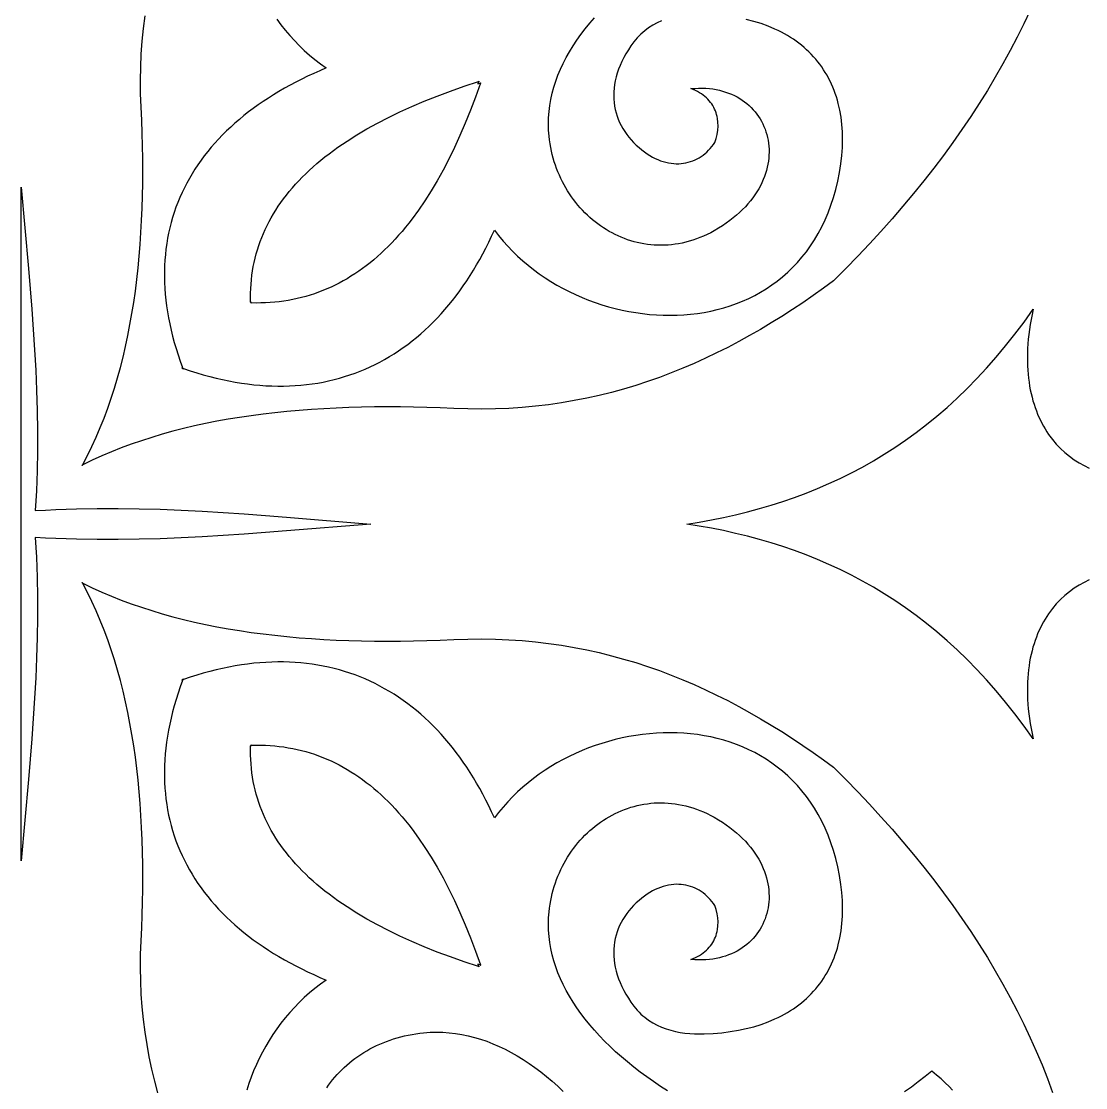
# Model space of a CAD drawing. Extents: x -375 to 375, y -1025 to 1025.
# Drawn here: x -275 to -217.3, y -782.4 to -724.5 of the extents above; entities that cross this region are included whole.
import ezdxf

# ---------------------------------------------------------------- set-up
doc = ezdxf.new("R2010")
doc.units = 0
doc.layers.add('LAYER_1', color=18, linetype='CONTINUOUS')

msp = doc.modelspace()

# ---------------------------------------------------------------- linework, layer by layer
at = {"layer": 'LAYER_1'}
for points in [[(-220.275, -723.951), (-220.621, -724.683), (-220.983, -725.412), (-221.362, -726.138), (-221.758, -726.859), (-222.17, -727.578), (-222.598, -728.293), (-223.043, -729.005), (-223.504, -729.713), (-223.981, -730.419), (-224.474, -731.12), (-224.984, -731.819), (-225.509, -732.514), (-226.05, -733.206), (-226.607, -733.895), (-227.179, -734.581), (-227.767, -735.263), (-228.371, -735.943), (-228.99, -736.619), (-229.624, -737.292), (-230.274, -737.962), (-230.938, -738.629), (-231.492, -739.032), (-232.05, -739.426), (-232.613, -739.812), (-233.179, -740.189), (-233.751, -740.556), (-234.327, -740.914), (-234.908, -741.261), (-235.494, -741.597), (-236.085, -741.923), (-236.682, -742.237), (-237.285, -742.54), (-237.893, -742.831), (-238.508, -743.109), (-239.128, -743.374), (-239.755, -743.626), (-240.388, -743.865), (-241.028, -744.09), (-241.675, -744.301), (-242.329, -744.497), (-242.99, -744.678), (-243.658, -744.844), (-244.334, -744.994), (-245.017, -745.128), (-245.708, -745.246), (-246.408, -745.347), (-247.115, -745.431), (-247.831, -745.497), (-248.556, -745.545), (-249.289, -745.576), (-250.031, -745.587), (-250.782, -745.58), (-251.543, -745.553), (-252.274, -745.523), (-252.999, -745.499), (-253.72, -745.481), (-254.434, -745.471), (-255.143, -745.468), (-255.846, -745.472), (-256.543, -745.483), (-257.234, -745.502), (-257.919, -745.529), (-258.597, -745.563), (-259.269, -745.606), (-259.935, -745.656), (-260.593, -745.715), (-261.245, -745.782), (-261.89, -745.858), (-262.527, -745.943), (-263.158, -746.036), (-263.781, -746.139), (-264.396, -746.25), (-265.004, -746.372), (-265.605, -746.502), (-266.197, -746.642), (-266.781, -746.792), (-267.357, -746.952), (-267.925, -747.122), (-268.485, -747.302), (-269.036, -747.493), (-269.579, -747.694), (-270.112, -747.906), (-270.637, -748.128), (-271.153, -748.362), (-271.66, -748.607), (-271.704, -748.651), (-271.697, -748.637), (-271.713, -748.643), (-271.667, -748.6), (-271.413, -748.111), (-271.171, -747.614), (-270.94, -747.108), (-270.72, -746.593), (-270.511, -746.07), (-270.314, -745.539), (-270.127, -744.999), (-269.951, -744.451), (-269.785, -743.896), (-269.629, -743.332), (-269.484, -742.761), (-269.349, -742.182), (-269.223, -741.596), (-269.107, -741.002), (-269.001, -740.402), (-268.904, -739.794), (-268.816, -739.179), (-268.737, -738.557), (-268.668, -737.929), (-268.607, -737.294), (-268.554, -736.652), (-268.51, -736.004), (-268.475, -735.35), (-268.447, -734.69), (-268.427, -734.024), (-268.416, -733.352), (-268.411, -732.674), (-268.415, -731.99), (-268.426, -731.301), (-268.443, -730.607), (-268.468, -729.907), (-268.5, -729.202), (-268.528, -728.469), (-268.535, -727.745), (-268.523, -727.029), (-268.492, -726.322), (-268.442, -725.623), (-268.373, -724.933), (-268.286, -724.251)], [(-240.274, -724.52), (-240.514, -724.628), (-240.747, -724.753), (-240.973, -724.895), (-241.189, -725.056), (-241.294, -725.144), (-241.396, -725.237), (-241.496, -725.334), (-241.592, -725.437), (-241.686, -725.546), (-241.777, -725.659), (-241.932, -725.875), (-242.075, -726.09), (-242.206, -726.305), (-242.324, -726.518), (-242.43, -726.73), (-242.525, -726.941), (-242.607, -727.151), (-242.678, -727.359), (-242.737, -727.566), (-242.786, -727.771), (-242.823, -727.973), (-242.849, -728.174), (-242.864, -728.373), (-242.869, -728.569), (-242.863, -728.762), (-242.847, -728.953), (-242.821, -729.141), (-242.786, -729.326), (-242.74, -729.508), (-242.685, -729.687), (-242.62, -729.862), (-242.547, -730.034), (-242.464, -730.202), (-242.372, -730.367), (-242.272, -730.527), (-242.163, -730.683), (-242.046, -730.835), (-241.92, -730.983), (-241.787, -731.126), (-241.645, -731.264), (-241.496, -731.397), (-241.34, -731.526), (-241.194, -731.636), (-241.049, -731.738), (-240.903, -731.829), (-240.758, -731.912), (-240.613, -731.986), (-240.468, -732.051), (-240.323, -732.108), (-240.18, -732.156), (-240.037, -732.195), (-239.896, -732.226), (-239.755, -732.25), (-239.616, -732.265), (-239.479, -732.272), (-239.343, -732.272), (-239.209, -732.264), (-239.078, -732.249), (-238.948, -732.227), (-238.821, -732.197), (-238.697, -732.161), (-238.575, -732.118), (-238.456, -732.068), (-238.34, -732.012), (-238.228, -731.949), (-238.118, -731.88), (-238.013, -731.805), (-237.911, -731.724), (-237.812, -731.637), (-237.718, -731.544), (-237.629, -731.446), (-237.543, -731.343), (-237.462, -731.234), (-237.386, -731.121), (-237.312, -730.901), (-237.258, -730.68), (-237.224, -730.46), (-237.209, -730.241), (-237.214, -730.024), (-237.24, -729.813), (-237.26, -729.708), (-237.286, -729.606), (-237.317, -729.505), (-237.353, -729.406), (-237.395, -729.309), (-237.442, -729.214), (-237.494, -729.121), (-237.552, -729.031), (-237.615, -728.944), (-237.684, -728.859), (-237.758, -728.777), (-237.838, -728.699), (-237.923, -728.623), (-238.014, -728.551), (-238.111, -728.483), (-238.213, -728.418), (-238.321, -728.357), (-238.435, -728.3), (-238.555, -728.248), (-238.681, -728.2), (-238.472, -728.183), (-238.268, -728.174), (-238.068, -728.173), (-237.872, -728.18), (-237.681, -728.196), (-237.495, -728.218), (-237.313, -728.248), (-237.136, -728.286), (-236.963, -728.33), (-236.796, -728.382), (-236.634, -728.439), (-236.476, -728.504), (-236.324, -728.574), (-236.177, -728.651), (-236.035, -728.733), (-235.899, -728.821), (-235.768, -728.915), (-235.643, -729.014), (-235.524, -729.118), (-235.41, -729.227), (-235.302, -729.34), (-235.2, -729.458), (-235.104, -729.581), (-235.015, -729.707), (-234.931, -729.838), (-234.854, -729.972), (-234.783, -730.109), (-234.718, -730.25), (-234.66, -730.394), (-234.609, -730.541), (-234.564, -730.691), (-234.526, -730.844), (-234.495, -730.998), (-234.471, -731.155), (-234.454, -731.314), (-234.445, -731.475), (-234.442, -731.637), (-234.447, -731.801), (-234.459, -731.966), (-234.478, -732.132), (-234.505, -732.298), (-234.54, -732.466), (-234.583, -732.633), (-234.633, -732.801), (-234.691, -732.969), (-234.758, -733.137), (-234.832, -733.305), (-234.915, -733.472), (-235.005, -733.638), (-235.104, -733.803), (-235.212, -733.967), (-235.328, -734.13), (-235.453, -734.291), (-235.586, -734.451), (-235.728, -734.609), (-235.879, -734.764), (-236.039, -734.918), (-236.208, -735.068), (-236.386, -735.217), (-236.573, -735.362), (-236.77, -735.504), (-236.976, -735.643), (-237.191, -735.778), (-237.416, -735.91), (-237.609, -736.014), (-237.802, -736.111), (-237.996, -736.199), (-238.189, -736.28), (-238.383, -736.354), (-238.577, -736.42), (-238.77, -736.478), (-238.963, -736.53), (-239.156, -736.575), (-239.348, -736.612), (-239.54, -736.643), (-239.732, -736.666), (-239.922, -736.683), (-240.112, -736.694), (-240.3, -736.697), (-240.488, -736.695), (-240.675, -736.686), (-240.86, -736.67), (-241.044, -736.649), (-241.227, -736.621), (-241.408, -736.588), (-241.587, -736.548), (-241.765, -736.503), (-241.941, -736.452), (-242.115, -736.395), (-242.287, -736.333), (-242.457, -736.265), (-242.624, -736.192), (-242.79, -736.114), (-242.953, -736.031), (-243.113, -735.942), (-243.271, -735.849), (-243.426, -735.75), (-243.579, -735.647), (-243.728, -735.539), (-243.875, -735.427), (-244.018, -735.31), (-244.159, -735.188), (-244.296, -735.062), (-244.429, -734.932), (-244.56, -734.798), (-244.686, -734.66), (-244.809, -734.518), (-244.929, -734.372), (-245.044, -734.222), (-245.155, -734.069), (-245.263, -733.912), (-245.366, -733.751), (-245.465, -733.587), (-245.56, -733.42), (-245.65, -733.249), (-245.735, -733.075), (-245.816, -732.899), (-245.893, -732.719), (-245.964, -732.537), (-246.031, -732.351), (-246.092, -732.163), (-246.148, -731.973), (-246.2, -731.78), (-246.245, -731.585), (-246.286, -731.387), (-246.321, -731.187), (-246.35, -730.985), (-246.374, -730.781), (-246.401, -730.446), (-246.41, -730.111), (-246.403, -729.778), (-246.378, -729.445), (-246.337, -729.113), (-246.28, -728.782), (-246.207, -728.453), (-246.118, -728.125), (-246.013, -727.798), (-245.893, -727.474), (-245.758, -727.151), (-245.609, -726.83), (-245.445, -726.512), (-245.266, -726.196), (-245.074, -725.882), (-244.868, -725.571), (-244.649, -725.262), (-244.417, -724.957), (-244.172, -724.654), (-243.914, -724.355)], [(-261.14, -724.431), (-260.918, -724.733), (-260.685, -725.028), (-260.442, -725.315), (-260.188, -725.594), (-259.925, -725.865), (-259.652, -726.127), (-259.369, -726.38), (-259.076, -726.623), (-258.774, -726.857), (-258.462, -727.079), (-258.804, -727.224), (-259.14, -727.373), (-259.47, -727.526), (-259.793, -727.683), (-260.11, -727.844), (-260.421, -728.009), (-260.726, -728.178), (-261.024, -728.35), (-261.315, -728.527), (-261.601, -728.707), (-261.879, -728.891), (-262.152, -729.079), (-262.417, -729.27), (-262.676, -729.465), (-262.928, -729.664), (-263.174, -729.866), (-263.413, -730.073), (-263.645, -730.282), (-263.87, -730.495), (-264.088, -730.712), (-264.3, -730.932), (-264.504, -731.156), (-264.702, -731.383), (-264.892, -731.614), (-265.075, -731.848), (-265.252, -732.085), (-265.421, -732.326), (-265.582, -732.57), (-265.737, -732.817), (-265.884, -733.068), (-266.024, -733.322), (-266.157, -733.579), (-266.282, -733.839), (-266.399, -734.102), (-266.509, -734.369), (-266.612, -734.638), (-266.707, -734.911), (-266.794, -735.187), (-266.874, -735.465), (-266.946, -735.747), (-267.01, -736.032), (-267.067, -736.319), (-267.116, -736.61), (-267.156, -736.903), (-267.189, -737.199), (-267.214, -737.498), (-267.231, -737.8), (-267.24, -738.105), (-267.241, -738.412), (-267.233, -738.722), (-267.218, -739.035), (-267.194, -739.35), (-267.162, -739.668), (-267.122, -739.989), (-267.073, -740.312), (-267.016, -740.638), (-266.951, -740.966), (-266.877, -741.297), (-266.795, -741.63), (-266.704, -741.966), (-266.605, -742.304), (-266.497, -742.644), (-266.38, -742.987), (-266.255, -743.332), (-266.287, -743.363), (-266.272, -743.363), (-266.263, -743.364), (-266.255, -743.359), (-266.252, -743.367), (-266.242, -743.37), (-266.248, -743.378), (-266.248, -743.382), (-266.244, -743.382), (-266.236, -743.376), (-266.233, -743.385), (-266.224, -743.389), (-266.23, -743.396), (-266.229, -743.405), (-266.229, -743.42), (-266.197, -743.388), (-265.839, -743.509), (-265.483, -743.622), (-265.13, -743.726), (-264.78, -743.822), (-264.432, -743.909), (-264.086, -743.989), (-263.743, -744.06), (-263.403, -744.123), (-263.065, -744.178), (-262.73, -744.224), (-262.397, -744.263), (-262.067, -744.294), (-261.74, -744.317), (-261.416, -744.332), (-261.094, -744.339), (-260.776, -744.338), (-260.46, -744.33), (-260.147, -744.313), (-259.837, -744.289), (-259.53, -744.258), (-259.225, -744.218), (-258.924, -744.171), (-258.626, -744.117), (-258.331, -744.055), (-258.039, -743.985), (-257.75, -743.909), (-257.464, -743.824), (-257.181, -743.733), (-256.901, -743.634), (-256.625, -743.528), (-256.352, -743.414), (-256.082, -743.294), (-255.816, -743.166), (-255.552, -743.031), (-255.293, -742.889), (-255.036, -742.74), (-254.783, -742.584), (-254.533, -742.421), (-254.287, -742.251), (-254.044, -742.074), (-253.805, -741.891), (-253.57, -741.701), (-253.338, -741.503), (-253.109, -741.3), (-252.884, -741.089), (-252.663, -740.872), (-252.446, -740.648), (-252.232, -740.418), (-252.022, -740.181), (-251.816, -739.938), (-251.614, -739.688), (-251.415, -739.432), (-251.22, -739.17), (-251.03, -738.901), (-250.843, -738.626), (-250.66, -738.345), (-250.481, -738.057), (-250.306, -737.764), (-250.135, -737.464), (-249.968, -737.158), (-249.805, -736.846), (-249.647, -736.528), (-249.492, -736.205), (-249.342, -735.875), (-249.111, -736.175), (-248.869, -736.467), (-248.617, -736.749), (-248.354, -737.022), (-248.082, -737.285), (-247.801, -737.539), (-247.512, -737.784), (-247.214, -738.018), (-246.908, -738.243), (-246.595, -738.457), (-246.275, -738.662), (-245.948, -738.856), (-245.615, -739.04), (-245.276, -739.214), (-244.933, -739.377), (-244.584, -739.529), (-244.231, -739.671), (-243.874, -739.802), (-243.513, -739.922), (-243.149, -740.031), (-242.783, -740.129), (-242.414, -740.215), (-242.043, -740.29), (-241.671, -740.354), (-241.298, -740.406), (-240.925, -740.447), (-240.551, -740.475), (-240.178, -740.492), (-239.805, -740.497), (-239.433, -740.489), (-239.064, -740.47), (-238.696, -740.438), (-238.33, -740.394), (-237.968, -740.337), (-237.608, -740.267), (-237.253, -740.185), (-236.901, -740.09), (-236.554, -739.982), (-236.213, -739.86), (-235.876, -739.726), (-235.546, -739.578), (-235.221, -739.417), (-234.904, -739.243), (-234.594, -739.055), (-234.291, -738.853), (-233.996, -738.637), (-233.71, -738.407), (-233.432, -738.164), (-233.164, -737.906), (-232.906, -737.634), (-232.657, -737.347), (-232.42, -737.047), (-232.193, -736.731), (-231.978, -736.401), (-231.774, -736.056), (-231.583, -735.697), (-231.405, -735.322), (-231.24, -734.932), (-231.088, -734.527), (-230.951, -734.107), (-230.827, -733.671), (-230.719, -733.22), (-230.626, -732.753), (-230.549, -732.27), (-230.496, -731.825), (-230.464, -731.39), (-230.452, -730.965), (-230.46, -730.55), (-230.487, -730.145), (-230.534, -729.752), (-230.6, -729.369), (-230.685, -728.998), (-230.735, -728.817), (-230.789, -728.638), (-230.848, -728.463), (-230.911, -728.291), (-230.98, -728.121), (-231.053, -727.955), (-231.13, -727.792), (-231.212, -727.632), (-231.299, -727.475), (-231.39, -727.321), (-231.485, -727.17), (-231.585, -727.023), (-231.69, -726.879), (-231.799, -726.738), (-231.912, -726.601), (-232.03, -726.467), (-232.152, -726.337), (-232.278, -726.21), (-232.408, -726.086), (-232.543, -725.966), (-232.682, -725.849), (-232.826, -725.736), (-232.973, -725.627), (-233.125, -725.521), (-233.281, -725.419), (-233.441, -725.321), (-233.605, -725.226), (-233.773, -725.136), (-233.945, -725.049), (-234.122, -724.965), (-234.486, -724.811), (-234.867, -724.672), (-235.263, -724.549), (-235.675, -724.442)], [(-217.074, -754.859), (-217.353, -754.992), (-217.626, -755.142), (-217.891, -755.31), (-218.148, -755.495), (-218.396, -755.698), (-218.633, -755.919), (-218.86, -756.157), (-219.075, -756.414), (-219.277, -756.687), (-219.373, -756.831), (-219.466, -756.979), (-219.555, -757.131), (-219.64, -757.288), (-219.722, -757.449), (-219.8, -757.615), (-219.874, -757.785), (-219.943, -757.959), (-220.009, -758.138), (-220.07, -758.321), (-220.127, -758.509), (-220.179, -758.701), (-220.227, -758.897), (-220.27, -759.098), (-220.308, -759.304), (-220.341, -759.513), (-220.369, -759.728), (-220.392, -759.946), (-220.41, -760.169), (-220.422, -760.397), (-220.429, -760.629), (-220.431, -760.865), (-220.427, -761.105), (-220.417, -761.351), (-220.401, -761.6), (-220.379, -761.854), (-220.351, -762.112), (-220.317, -762.375), (-220.276, -762.642), (-220.23, -762.914), (-220.176, -763.19), (-220.116, -763.47), (-220.606, -762.783), (-221.104, -762.12), (-221.609, -761.483), (-222.121, -760.869), (-222.64, -760.28), (-223.166, -759.714), (-223.699, -759.171), (-224.238, -758.651), (-224.785, -758.153), (-225.337, -757.676), (-225.897, -757.221), (-226.462, -756.787), (-227.033, -756.373), (-227.611, -755.98), (-228.194, -755.606), (-228.784, -755.251), (-229.379, -754.914), (-229.979, -754.596), (-230.585, -754.296), (-231.196, -754.014), (-231.812, -753.748), (-232.434, -753.499), (-233.06, -753.266), (-233.691, -753.048), (-234.327, -752.846), (-234.968, -752.659), (-235.613, -752.486), (-236.262, -752.327), (-236.916, -752.182), (-237.573, -752.05), (-238.235, -751.93), (-238.901, -751.822), (-238.235, -751.714), (-237.573, -751.594), (-236.916, -751.462), (-236.262, -751.316), (-235.613, -751.157), (-234.968, -750.985), (-234.327, -750.797), (-233.691, -750.595), (-233.06, -750.378), (-232.434, -750.145), (-231.812, -749.896), (-231.196, -749.63), (-230.585, -749.347), (-229.979, -749.047), (-229.379, -748.729), (-228.784, -748.393), (-228.194, -748.038), (-227.611, -747.664), (-227.033, -747.27), (-226.462, -746.856), (-225.897, -746.422), (-225.337, -745.967), (-224.785, -745.491), (-224.238, -744.993), (-223.699, -744.472), (-223.166, -743.93), (-222.64, -743.364), (-222.121, -742.774), (-221.609, -742.161), (-221.104, -741.523), (-220.606, -740.861), (-220.116, -740.173), (-220.176, -740.454), (-220.23, -740.73), (-220.276, -741.001), (-220.317, -741.268), (-220.351, -741.531), (-220.379, -741.79), (-220.401, -742.044), (-220.417, -742.293), (-220.427, -742.538), (-220.431, -742.779), (-220.429, -743.015), (-220.422, -743.247), (-220.41, -743.474), (-220.392, -743.697), (-220.369, -743.916), (-220.341, -744.13), (-220.308, -744.34), (-220.27, -744.545), (-220.227, -744.746), (-220.179, -744.943), (-220.127, -745.135), (-220.07, -745.322), (-220.009, -745.506), (-219.943, -745.685), (-219.874, -745.859), (-219.8, -746.029), (-219.722, -746.195), (-219.64, -746.356), (-219.555, -746.513), (-219.466, -746.665), (-219.373, -746.813), (-219.277, -746.956), (-219.075, -747.23), (-218.86, -747.486), (-218.633, -747.725), (-218.396, -747.945), (-218.148, -748.149), (-217.891, -748.334), (-217.626, -748.502), (-217.353, -748.652), (-217.074, -748.784)], [(-267.592, -782.689), (-267.764, -782.045), (-267.92, -781.393), (-268.059, -780.734), (-268.181, -780.067), (-268.286, -779.393), (-268.373, -778.711), (-268.442, -778.02), (-268.492, -777.322), (-268.523, -776.615), (-268.535, -775.899), (-268.528, -775.175), (-268.5, -774.442), (-268.468, -773.737), (-268.443, -773.037), (-268.426, -772.343), (-268.415, -771.654), (-268.411, -770.97), (-268.416, -770.292), (-268.427, -769.62), (-268.447, -768.954), (-268.475, -768.293), (-268.51, -767.639), (-268.554, -766.991), (-268.607, -766.35), (-268.668, -765.715), (-268.737, -765.086), (-268.816, -764.465), (-268.904, -763.85), (-269.001, -763.242), (-269.107, -762.641), (-269.223, -762.048), (-269.349, -761.461), (-269.484, -760.883), (-269.629, -760.311), (-269.785, -759.748), (-269.951, -759.192), (-270.127, -758.645), (-270.314, -758.105), (-270.511, -757.574), (-270.72, -757.05), (-270.94, -756.536), (-271.171, -756.03), (-271.413, -755.532), (-271.667, -755.044), (-271.713, -755.001), (-271.697, -755.007), (-271.704, -754.993), (-271.66, -755.037), (-271.153, -755.282), (-270.637, -755.515), (-270.112, -755.738), (-269.579, -755.95), (-269.036, -756.151), (-268.485, -756.341), (-267.925, -756.522), (-267.357, -756.692), (-266.781, -756.851), (-266.197, -757.001), (-265.605, -757.142), (-265.004, -757.272), (-264.396, -757.393), (-263.781, -757.505), (-263.158, -757.607), (-262.527, -757.701), (-261.89, -757.785), (-261.245, -757.861), (-260.593, -757.929), (-259.935, -757.988), (-259.269, -758.038), (-258.597, -758.081), (-257.919, -758.115), (-257.234, -758.142), (-256.543, -758.161), (-255.846, -758.172), (-255.143, -758.176), (-254.434, -758.173), (-253.72, -758.162), (-252.999, -758.145), (-252.274, -758.121), (-251.543, -758.09), (-250.782, -758.064), (-250.031, -758.056), (-249.289, -758.068), (-248.556, -758.098), (-247.831, -758.147), (-247.115, -758.213), (-246.408, -758.297), (-245.708, -758.398), (-245.017, -758.515), (-244.334, -758.65), (-243.658, -758.8), (-242.99, -758.966), (-242.329, -759.147), (-241.675, -759.343), (-241.028, -759.554), (-240.388, -759.778), (-239.755, -760.017), (-239.128, -760.27), (-238.508, -760.535), (-237.893, -760.813), (-237.285, -761.104), (-236.682, -761.406), (-236.085, -761.721), (-235.494, -762.046), (-234.908, -762.383), (-234.327, -762.73), (-233.751, -763.087), (-233.179, -763.455), (-232.613, -763.831), (-232.05, -764.217), (-231.492, -764.612), (-230.938, -765.015), (-230.274, -765.682), (-229.624, -766.352), (-228.99, -767.025), (-228.371, -767.701), (-227.767, -768.38), (-227.179, -769.063), (-226.607, -769.748), (-226.05, -770.437), (-225.509, -771.129), (-224.984, -771.825), (-224.474, -772.523), (-223.981, -773.225), (-223.504, -773.93), (-223.043, -774.639), (-222.598, -775.35), (-222.17, -776.066), (-221.758, -776.784), (-221.362, -777.506), (-220.983, -778.232), (-220.621, -778.96), (-220.275, -779.693), (-219.947, -780.429), (-219.635, -781.168), (-219.34, -781.911), (-219.063, -782.657)], [(-239.942, -782.584), (-240.329, -782.333), (-240.707, -782.078), (-241.075, -781.818), (-241.434, -781.554), (-241.782, -781.285), (-242.12, -781.011), (-242.448, -780.734), (-242.764, -780.452), (-243.069, -780.167), (-243.363, -779.878), (-243.645, -779.585), (-243.914, -779.289), (-244.172, -778.99), (-244.417, -778.687), (-244.649, -778.381), (-244.868, -778.073), (-245.074, -777.762), (-245.266, -777.448), (-245.445, -777.132), (-245.609, -776.813), (-245.758, -776.492), (-245.893, -776.17), (-246.013, -775.845), (-246.118, -775.519), (-246.207, -775.191), (-246.28, -774.861), (-246.337, -774.531), (-246.378, -774.199), (-246.403, -773.866), (-246.41, -773.532), (-246.401, -773.198), (-246.374, -772.862), (-246.35, -772.658), (-246.321, -772.456), (-246.286, -772.257), (-246.245, -772.059), (-246.2, -771.864), (-246.148, -771.671), (-246.092, -771.48), (-246.031, -771.292), (-245.964, -771.107), (-245.893, -770.924), (-245.816, -770.745), (-245.735, -770.568), (-245.65, -770.394), (-245.56, -770.224), (-245.465, -770.057), (-245.366, -769.893), (-245.263, -769.732), (-245.155, -769.575), (-245.044, -769.421), (-244.929, -769.272), (-244.809, -769.126), (-244.686, -768.983), (-244.56, -768.845), (-244.429, -768.711), (-244.296, -768.581), (-244.159, -768.455), (-244.018, -768.334), (-243.875, -768.217), (-243.728, -768.104), (-243.579, -767.997), (-243.426, -767.893), (-243.271, -767.795), (-243.113, -767.702), (-242.953, -767.613), (-242.79, -767.53), (-242.624, -767.451), (-242.457, -767.378), (-242.287, -767.311), (-242.115, -767.249), (-241.941, -767.192), (-241.765, -767.141), (-241.587, -767.096), (-241.408, -767.056), (-241.227, -767.022), (-241.044, -766.995), (-240.86, -766.973), (-240.675, -766.958), (-240.488, -766.949), (-240.3, -766.946), (-240.112, -766.95), (-239.922, -766.96), (-239.732, -766.977), (-239.54, -767.001), (-239.348, -767.032), (-239.156, -767.069), (-238.963, -767.114), (-238.77, -767.165), (-238.577, -767.224), (-238.383, -767.29), (-238.189, -767.364), (-237.996, -767.445), (-237.802, -767.533), (-237.609, -767.629), (-237.416, -767.733), (-237.191, -767.865), (-236.976, -768.001), (-236.77, -768.14), (-236.573, -768.282), (-236.386, -768.427), (-236.208, -768.575), (-236.039, -768.726), (-235.879, -768.879), (-235.728, -769.035), (-235.586, -769.193), (-235.453, -769.352), (-235.328, -769.514), (-235.212, -769.676), (-235.104, -769.841), (-235.005, -770.006), (-234.915, -770.172), (-234.832, -770.339), (-234.758, -770.507), (-234.691, -770.674), (-234.633, -770.842), (-234.583, -771.01), (-234.54, -771.178), (-234.505, -771.345), (-234.478, -771.512), (-234.459, -771.678), (-234.447, -771.843), (-234.442, -772.006), (-234.445, -772.169), (-234.454, -772.329), (-234.471, -772.488), (-234.495, -772.645), (-234.526, -772.8), (-234.564, -772.952), (-234.609, -773.102), (-234.66, -773.249), (-234.718, -773.393), (-234.783, -773.534), (-234.854, -773.672), (-234.931, -773.806), (-235.015, -773.936), (-235.104, -774.063), (-235.2, -774.185), (-235.302, -774.303), (-235.41, -774.417), (-235.524, -774.526), (-235.643, -774.63), (-235.768, -774.729), (-235.899, -774.822), (-236.035, -774.91), (-236.177, -774.993), (-236.324, -775.069), (-236.476, -775.14), (-236.634, -775.204), (-236.796, -775.262), (-236.963, -775.313), (-237.136, -775.358), (-237.313, -775.395), (-237.495, -775.425), (-237.681, -775.448), (-237.872, -775.463), (-238.068, -775.471), (-238.268, -775.47), (-238.472, -775.461), (-238.681, -775.444), (-238.555, -775.396), (-238.435, -775.343), (-238.321, -775.286), (-238.213, -775.226), (-238.111, -775.161), (-238.014, -775.093), (-237.923, -775.021), (-237.838, -774.945), (-237.758, -774.866), (-237.684, -774.785), (-237.615, -774.7), (-237.552, -774.612), (-237.494, -774.522), (-237.442, -774.43), (-237.395, -774.335), (-237.353, -774.238), (-237.317, -774.139), (-237.286, -774.038), (-237.26, -773.935), (-237.24, -773.831), (-237.214, -773.619), (-237.209, -773.403), (-237.224, -773.184), (-237.258, -772.964), (-237.312, -772.743), (-237.386, -772.523), (-237.462, -772.409), (-237.543, -772.301), (-237.629, -772.197), (-237.718, -772.099), (-237.812, -772.007), (-237.911, -771.92), (-238.013, -771.839), (-238.118, -771.764), (-238.228, -771.695), (-238.34, -771.632), (-238.456, -771.576), (-238.575, -771.526), (-238.697, -771.483), (-238.821, -771.446), (-238.948, -771.417), (-239.078, -771.394), (-239.209, -771.379), (-239.343, -771.372), (-239.479, -771.371), (-239.616, -771.379), (-239.755, -771.394), (-239.896, -771.417), (-240.037, -771.449), (-240.18, -771.488), (-240.323, -771.536), (-240.468, -771.592), (-240.613, -771.657), (-240.758, -771.731), (-240.903, -771.814), (-241.049, -771.906), (-241.194, -772.007), (-241.34, -772.118), (-241.496, -772.246), (-241.645, -772.38), (-241.787, -772.518), (-241.92, -772.661), (-242.046, -772.809), (-242.163, -772.961), (-242.272, -773.117), (-242.372, -773.277), (-242.464, -773.441), (-242.547, -773.61), (-242.62, -773.781), (-242.685, -773.957), (-242.74, -774.135), (-242.786, -774.317), (-242.821, -774.502), (-242.847, -774.691), (-242.863, -774.881), (-242.869, -775.075), (-242.864, -775.271), (-242.849, -775.469), (-242.823, -775.67), (-242.786, -775.873), (-242.737, -776.078), (-242.678, -776.284), (-242.607, -776.492), (-242.525, -776.702), (-242.43, -776.913), (-242.324, -777.126), (-242.206, -777.339), (-242.075, -777.553), (-241.932, -777.769), (-241.777, -777.984), (-241.686, -778.098), (-241.592, -778.206), (-241.496, -778.309), (-241.396, -778.407), (-241.294, -778.5), (-241.189, -778.587), (-240.973, -778.748), (-240.747, -778.891), (-240.514, -779.015), (-240.274, -779.123), (-240.028, -779.215), (-239.777, -779.292), (-239.522, -779.355), (-239.263, -779.404), (-239.003, -779.441), (-238.741, -779.467), (-238.479, -779.481), (-238.218, -779.486), (-237.959, -779.482), (-237.472, -779.46), (-237.001, -779.421), (-236.544, -779.365), (-236.102, -779.292), (-235.675, -779.201), (-235.263, -779.095), (-234.867, -778.972), (-234.486, -778.833), (-234.122, -778.678), (-233.945, -778.595), (-233.773, -778.508), (-233.605, -778.417), (-233.441, -778.323), (-233.281, -778.224), (-233.125, -778.122), (-232.973, -778.017), (-232.826, -777.907), (-232.682, -777.794), (-232.543, -777.678), (-232.408, -777.558), (-232.278, -777.434), (-232.152, -777.307), (-232.03, -777.176), (-231.912, -777.043), (-231.799, -776.905), (-231.69, -776.765), (-231.585, -776.621), (-231.485, -776.473), (-231.39, -776.323), (-231.299, -776.169), (-231.212, -776.012), (-231.13, -775.852), (-231.053, -775.689), (-230.98, -775.522), (-230.911, -775.353), (-230.848, -775.181), (-230.789, -775.005), (-230.735, -774.827), (-230.685, -774.646), (-230.6, -774.274), (-230.534, -773.892), (-230.487, -773.498), (-230.46, -773.094), (-230.452, -772.679), (-230.464, -772.254), (-230.496, -771.819), (-230.549, -771.374), (-230.626, -770.891), (-230.719, -770.424), (-230.827, -769.973), (-230.951, -769.537), (-231.088, -769.117), (-231.24, -768.712), (-231.405, -768.322), (-231.583, -767.947), (-231.774, -767.587), (-231.978, -767.242), (-232.193, -766.912), (-232.42, -766.597), (-232.657, -766.296), (-232.906, -766.01), (-233.164, -765.738), (-233.432, -765.48), (-233.71, -765.236), (-233.996, -765.007), (-234.291, -764.791), (-234.594, -764.589), (-234.904, -764.401), (-235.221, -764.226), (-235.546, -764.065), (-235.876, -763.918), (-236.213, -763.783), (-236.554, -763.662), (-236.901, -763.554), (-237.253, -763.459), (-237.608, -763.377), (-237.968, -763.307), (-238.33, -763.25), (-238.696, -763.206), (-239.064, -763.174), (-239.433, -763.154), (-239.805, -763.147), (-240.178, -763.152), (-240.551, -763.168), (-240.925, -763.197), (-241.298, -763.237), (-241.671, -763.289), (-242.043, -763.353), (-242.414, -763.428), (-242.783, -763.515), (-243.149, -763.613), (-243.513, -763.722), (-243.874, -763.842), (-244.231, -763.972), (-244.584, -764.114), (-244.933, -764.267), (-245.276, -764.43), (-245.615, -764.603), (-245.948, -764.788), (-246.275, -764.982), (-246.595, -765.186), (-246.908, -765.401), (-247.214, -765.626), (-247.512, -765.86), (-247.801, -766.104), (-248.082, -766.358), (-248.354, -766.622), (-248.617, -766.894), (-248.869, -767.177), (-249.111, -767.468), (-249.342, -767.769), (-249.492, -767.439), (-249.647, -767.115), (-249.805, -766.797), (-249.968, -766.486), (-250.135, -766.18), (-250.306, -765.88), (-250.481, -765.586), (-250.66, -765.299), (-250.843, -765.018), (-251.03, -764.743), (-251.22, -764.474), (-251.415, -764.211), (-251.614, -763.955), (-251.816, -763.706), (-252.022, -763.462), (-252.232, -763.226), (-252.446, -762.995), (-252.663, -762.772), (-252.884, -762.555), (-253.109, -762.344), (-253.338, -762.14), (-253.57, -761.943), (-253.805, -761.753), (-254.044, -761.569), (-254.287, -761.392), (-254.533, -761.223), (-254.783, -761.06), (-255.036, -760.904), (-255.293, -760.755), (-255.552, -760.613), (-255.816, -760.478), (-256.082, -760.35), (-256.352, -760.229), (-256.625, -760.116), (-256.901, -760.01), (-257.181, -759.911), (-257.464, -759.819), (-257.75, -759.735), (-258.039, -759.658), (-258.331, -759.589), (-258.626, -759.527), (-258.924, -759.472), (-259.225, -759.425), (-259.53, -759.386), (-259.837, -759.354), (-260.147, -759.33), (-260.46, -759.314), (-260.776, -759.305), (-261.094, -759.305), (-261.416, -759.312), (-261.74, -759.327), (-262.067, -759.35), (-262.397, -759.38), (-262.73, -759.419), (-263.065, -759.466), (-263.403, -759.521), (-263.743, -759.584), (-264.086, -759.655), (-264.432, -759.734), (-264.78, -759.822), (-265.13, -759.918), (-265.483, -760.022), (-265.839, -760.135), (-266.197, -760.255), (-266.229, -760.224), (-266.229, -760.238), (-266.23, -760.247), (-266.224, -760.255), (-266.233, -760.258), (-266.236, -760.267), (-266.244, -760.262), (-266.248, -760.262), (-266.248, -760.266), (-266.242, -760.273), (-266.252, -760.276), (-266.255, -760.285), (-266.263, -760.28), (-266.272, -760.28), (-266.287, -760.281), (-266.255, -760.311), (-266.38, -760.656), (-266.497, -760.999), (-266.605, -761.34), (-266.704, -761.678), (-266.795, -762.013), (-266.877, -762.347), (-266.951, -762.677), (-267.016, -763.006), (-267.073, -763.331), (-267.122, -763.655), (-267.162, -763.975), (-267.194, -764.293), (-267.218, -764.609), (-267.233, -764.921), (-267.241, -765.231), (-267.24, -765.539), (-267.231, -765.843), (-267.214, -766.145), (-267.189, -766.444), (-267.156, -766.74), (-267.116, -767.034), (-267.067, -767.324), (-267.01, -767.612), (-266.946, -767.896), (-266.874, -768.178), (-266.794, -768.457), (-266.707, -768.732), (-266.612, -769.005), (-266.509, -769.275), (-266.399, -769.541), (-266.282, -769.805), (-266.157, -770.065), (-266.024, -770.322), (-265.884, -770.576), (-265.737, -770.826), (-265.582, -771.073), (-265.421, -771.318), (-265.252, -771.558), (-265.075, -771.796), (-264.892, -772.03), (-264.702, -772.26), (-264.504, -772.487), (-264.3, -772.711), (-264.088, -772.931), (-263.87, -773.148), (-263.645, -773.361), (-263.413, -773.571), (-263.174, -773.777), (-262.928, -773.98), (-262.676, -774.178), (-262.417, -774.374), (-262.152, -774.565), (-261.879, -774.753), (-261.601, -774.937), (-261.315, -775.117), (-261.024, -775.293), (-260.726, -775.466), (-260.421, -775.635), (-260.11, -775.799), (-259.793, -775.96), (-259.47, -776.117), (-259.14, -776.27), (-258.804, -776.419), (-258.462, -776.564), (-258.774, -776.787), (-259.076, -777.02), (-259.369, -777.264), (-259.652, -777.516), (-259.925, -777.779), (-260.188, -778.049), (-260.442, -778.329), (-260.685, -778.616), (-260.918, -778.911), (-261.14, -779.213), (-261.353, -779.522), (-261.554, -779.837), (-261.745, -780.158), (-261.925, -780.484), (-262.094, -780.816), (-262.252, -781.152), (-262.399, -781.493), (-262.535, -781.837), (-262.66, -782.185), (-262.773, -782.535)], [(-258.436, -782.418), (-258.334, -782.268), (-258.227, -782.121), (-258.115, -781.977), (-257.998, -781.836), (-257.877, -781.697), (-257.751, -781.562), (-257.62, -781.43), (-257.486, -781.301), (-257.346, -781.175), (-257.203, -781.053), (-257.056, -780.935), (-256.904, -780.82), (-256.749, -780.708), (-256.59, -780.601), (-256.427, -780.497), (-256.26, -780.398), (-256.09, -780.302), (-255.917, -780.211), (-255.74, -780.124), (-255.56, -780.042), (-255.377, -779.964), (-255.19, -779.89), (-255.001, -779.821), (-254.809, -779.757), (-254.614, -779.698), (-254.416, -779.643), (-254.216, -779.594), (-254.014, -779.55), (-253.809, -779.511), (-253.602, -779.477), (-253.392, -779.449), (-253.181, -779.426), (-252.833, -779.4), (-252.486, -779.391), (-252.14, -779.398), (-251.795, -779.422), (-251.451, -779.461), (-251.108, -779.516), (-250.766, -779.587), (-250.426, -779.673), (-250.087, -779.774), (-249.751, -779.889), (-249.416, -780.02), (-249.083, -780.164), (-248.753, -780.322), (-248.425, -780.494), (-248.1, -780.679), (-247.777, -780.877), (-247.457, -781.089), (-247.14, -781.313), (-246.826, -781.549), (-246.516, -781.797), (-246.209, -782.058), (-245.905, -782.329), (-245.605, -782.613)], [(-224.496, -782.545), (-224.681, -782.34), (-224.885, -782.134), (-225.109, -781.926), (-225.355, -781.718), (-225.621, -781.508), (-225.983, -781.806), (-226.35, -782.093), (-226.723, -782.368), (-227.101, -782.632)]]:
    msp.add_lwpolyline(points, dxfattribs=at)
for points in [[(-250.188, -727.805), (-250.178, -727.8), (-250.178, -727.805), (-250.193, -727.819), (-250.234, -727.94), (-250.108, -727.9), (-250.093, -727.886), (-250.09, -727.886), (-250.094, -727.895), (-250.084, -727.891), (-250.085, -727.895), (-250.099, -727.908), (-250.364, -728.653), (-250.637, -729.374), (-250.918, -730.071), (-251.207, -730.745), (-251.504, -731.394), (-251.809, -732.019), (-252.122, -732.62), (-252.442, -733.197), (-252.771, -733.75), (-253.108, -734.279), (-253.452, -734.784), (-253.804, -735.266), (-253.984, -735.497), (-254.165, -735.722), (-254.348, -735.942), (-254.533, -736.155), (-254.72, -736.363), (-254.909, -736.564), (-255.1, -736.76), (-255.293, -736.949), (-255.488, -737.132), (-255.685, -737.31), (-255.884, -737.481), (-256.085, -737.646), (-256.288, -737.806), (-256.493, -737.959), (-256.7, -738.106), (-256.909, -738.247), (-257.12, -738.382), (-257.332, -738.512), (-257.547, -738.635), (-257.764, -738.752), (-257.983, -738.863), (-258.203, -738.968), (-258.426, -739.067), (-258.651, -739.16), (-258.877, -739.247), (-259.106, -739.328), (-259.337, -739.403), (-259.569, -739.471), (-259.804, -739.534), (-260.04, -739.591), (-260.279, -739.642), (-260.519, -739.686), (-260.761, -739.725), (-261.006, -739.758), (-261.252, -739.784), (-261.501, -739.805), (-261.751, -739.819), (-262.003, -739.827), (-262.257, -739.83), (-262.514, -739.826), (-262.525, -739.838), (-262.525, -739.826), (-262.538, -739.826), (-262.525, -739.815), (-262.525, -739.792), (-262.55, -739.792), (-262.56, -739.804), (-262.56, -739.792), (-262.573, -739.791), (-262.561, -739.781), (-262.565, -739.534), (-262.562, -739.289), (-262.553, -739.045), (-262.538, -738.804), (-262.517, -738.565), (-262.49, -738.327), (-262.456, -738.091), (-262.416, -737.858), (-262.37, -737.626), (-262.317, -737.396), (-262.258, -737.168), (-262.193, -736.942), (-262.122, -736.717), (-262.044, -736.495), (-261.96, -736.274), (-261.87, -736.056), (-261.773, -735.839), (-261.671, -735.625), (-261.562, -735.412), (-261.447, -735.201), (-261.325, -734.992), (-261.198, -734.785), (-261.064, -734.58), (-260.923, -734.376), (-260.777, -734.175), (-260.624, -733.975), (-260.465, -733.778), (-260.3, -733.582), (-260.129, -733.388), (-259.951, -733.197), (-259.767, -733.007), (-259.577, -732.819), (-259.381, -732.632), (-259.178, -732.448), (-258.969, -732.266), (-258.754, -732.086), (-258.533, -731.907), (-258.305, -731.73), (-258.071, -731.556), (-257.831, -731.383), (-257.332, -731.043), (-256.808, -730.711), (-256.26, -730.387), (-255.686, -730.07), (-255.088, -729.761), (-254.464, -729.459), (-253.816, -729.165), (-253.143, -728.879), (-252.445, -728.6), (-251.722, -728.329), (-250.974, -728.066), (-250.201, -727.811), (-250.187, -727.796), (-250.183, -727.796)], [(-274.611, -737.952), (-274.518, -739.057), (-274.431, -740.161), (-274.352, -741.264), (-274.281, -742.367), (-274.221, -743.468), (-274.173, -744.567), (-274.14, -745.663), (-274.122, -746.757), (-274.122, -747.848), (-274.142, -748.935), (-274.16, -749.476), (-274.183, -750.017), (-274.212, -750.557), (-274.247, -751.095), (-273.688, -751.062), (-273.129, -751.034), (-272.568, -751.011), (-272.007, -750.994), (-270.88, -750.975), (-269.749, -750.975), (-268.615, -750.992), (-267.478, -751.024), (-266.338, -751.07), (-265.196, -751.128), (-264.053, -751.196), (-262.909, -751.273), (-261.764, -751.356), (-260.619, -751.445), (-256.046, -751.822), (-260.619, -752.198), (-261.764, -752.287), (-262.909, -752.371), (-264.053, -752.448), (-265.196, -752.516), (-266.338, -752.574), (-267.478, -752.62), (-268.615, -752.652), (-269.749, -752.669), (-270.88, -752.668), (-272.007, -752.649), (-272.568, -752.632), (-273.129, -752.61), (-273.688, -752.582), (-274.247, -752.548), (-274.212, -753.087), (-274.183, -753.626), (-274.16, -754.167), (-274.142, -754.709), (-274.122, -755.796), (-274.122, -756.886), (-274.14, -757.98), (-274.173, -759.077), (-274.221, -760.176), (-274.281, -761.277), (-274.352, -762.379), (-274.431, -763.483), (-274.518, -764.587), (-274.611, -765.691), (-275, -770.102), (-275, -751.822), (-275, -733.542)], [(-262.514, -763.818), (-262.257, -763.814), (-262.003, -763.816), (-261.751, -763.825), (-261.501, -763.839), (-261.252, -763.86), (-261.006, -763.886), (-260.761, -763.919), (-260.519, -763.957), (-260.279, -764.002), (-260.04, -764.053), (-259.804, -764.109), (-259.569, -764.172), (-259.337, -764.241), (-259.106, -764.316), (-258.877, -764.397), (-258.651, -764.484), (-258.426, -764.577), (-258.203, -764.676), (-257.983, -764.781), (-257.764, -764.892), (-257.547, -765.009), (-257.332, -765.132), (-257.12, -765.261), (-256.909, -765.396), (-256.7, -765.538), (-256.493, -765.685), (-256.288, -765.838), (-256.085, -765.997), (-255.884, -766.163), (-255.685, -766.334), (-255.488, -766.511), (-255.293, -766.695), (-255.1, -766.884), (-254.909, -767.079), (-254.72, -767.281), (-254.533, -767.488), (-254.348, -767.702), (-254.165, -767.921), (-253.984, -768.147), (-253.804, -768.378), (-253.452, -768.859), (-253.108, -769.364), (-252.771, -769.893), (-252.442, -770.446), (-252.122, -771.024), (-251.809, -771.625), (-251.504, -772.25), (-251.207, -772.899), (-250.918, -773.572), (-250.637, -774.269), (-250.364, -774.99), (-250.099, -775.735), (-250.085, -775.749), (-250.084, -775.753), (-250.094, -775.748), (-250.09, -775.758), (-250.093, -775.758), (-250.108, -775.744), (-250.234, -775.703), (-250.193, -775.825), (-250.178, -775.839), (-250.178, -775.843), (-250.188, -775.839), (-250.183, -775.848), (-250.187, -775.848), (-250.201, -775.833), (-250.974, -775.577), (-251.722, -775.314), (-252.445, -775.043), (-253.143, -774.765), (-253.816, -774.478), (-254.464, -774.185), (-255.088, -773.883), (-255.686, -773.574), (-256.26, -773.257), (-256.808, -772.933), (-257.332, -772.6), (-257.831, -772.261), (-258.071, -772.088), (-258.305, -771.913), (-258.533, -771.737), (-258.754, -771.558), (-258.969, -771.378), (-259.178, -771.195), (-259.381, -771.011), (-259.577, -770.825), (-259.767, -770.637), (-259.951, -770.447), (-260.129, -770.255), (-260.3, -770.061), (-260.465, -769.866), (-260.624, -769.668), (-260.777, -769.469), (-260.923, -769.267), (-261.064, -769.064), (-261.198, -768.859), (-261.325, -768.652), (-261.447, -768.443), (-261.562, -768.232), (-261.671, -768.019), (-261.773, -767.804), (-261.87, -767.588), (-261.96, -767.369), (-262.044, -767.149), (-262.122, -766.926), (-262.193, -766.702), (-262.258, -766.476), (-262.317, -766.248), (-262.37, -766.018), (-262.416, -765.786), (-262.456, -765.552), (-262.49, -765.317), (-262.517, -765.079), (-262.538, -764.84), (-262.553, -764.598), (-262.562, -764.355), (-262.565, -764.11), (-262.561, -763.863), (-262.573, -763.852), (-262.56, -763.852), (-262.56, -763.839), (-262.55, -763.852), (-262.525, -763.852), (-262.525, -763.828), (-262.538, -763.818), (-262.525, -763.818), (-262.525, -763.805)]]:
    msp.add_lwpolyline(points, close=True, dxfattribs=at)

doc.saveas('drawing.dxf')
